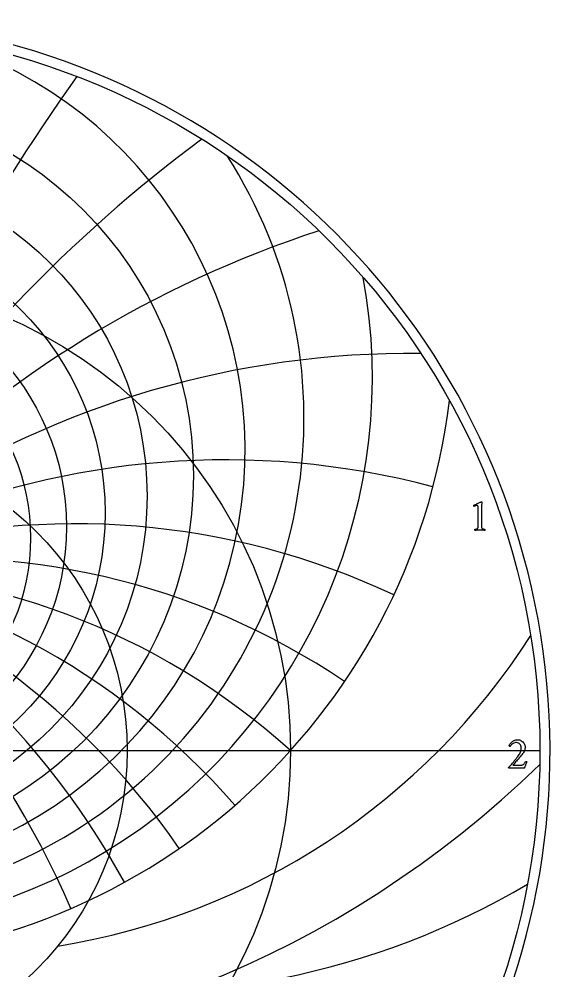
# Model space of a CAD drawing. Header units: millimetres. Extents: x -55 to 55, y -55 to 56.
# Drawn here: x 15 to 54.7, y -16.5 to 54.7 of the extents above; entities that cross this region are included whole.
import ezdxf

# ---------------------------------------------------------------- set-up
doc = ezdxf.new("R2010")
doc.units = ezdxf.units.MM
for name, color, linetype in [('CUT_OUTER', 1, 'Continuous'), ('ENGRAVE', 7, 'Continuous'), ('ENGRAVE_FINE', 8, 'Continuous'), ('TEXT', 5, 'Continuous')]:
    doc.layers.add(name, color=color, linetype=linetype)

msp = doc.modelspace()

# ---------------------------------------------------------------- linework, layer by layer
at = {"layer": 'CUT_OUTER'}
msp.add_arc((-0.0002, -0.0001), 54.7499, 132.890359, 87.801582, dxfattribs=at)
at = {"layer": 'ENGRAVE'}
msp.add_lwpolyline([(-54, 0), (54, 0)], dxfattribs=at)
for centre, radius in [((0, 0), 54), ((0, 20.5693), 28.0828), ((0, 19.0262), 24.6247), ((0, 17.7713), 21.4865), ((0, 0), 35.3478), ((0, 16.7477), 18.6002), ((0, 15.9137), 15.9137), ((0, 0), 23.1383)]:
    msp.add_circle(centre, radius, dxfattribs=at)
for centre, radius, start, end in [((0, 22.4797), 31.9512, 104.652903, 75.347097), ((0, 24.8695), 36.3547, 147.339419, 32.660581), ((0, 27.9026), 41.4714, 169.605342, 10.394658), ((0, 31.8273), 47.5652, 186.817711, 353.182289), ((0, -39.2577), 52.8265, 48, 132), ((0, -39.2577), 52.8265, 48, 132), ((9.755, 36.4062), 51.6724, 279.11316, 327.448718), ((23.3039, 40.3636), 58.4958, 261.916005, 300.584452)]:
    msp.add_arc(centre, radius, start, end, dxfattribs=at)
at = {"layer": 'ENGRAVE_FINE'}
for centre, radius, start, end in [((145.1396, -39.2577), 154.4544, 144.51357, 171.022308), ((145.1396, -39.2577), 154.4544, 144.51357, 171.022308), ((91.4982, -39.2577), 105.653, 126.451211, 166.393686), ((91.4982, -39.2577), 105.653, 126.451211, 166.393686), ((62.9562, -39.2577), 82.1834, 108.06014, 161.590472), ((62.9562, -39.2577), 82.1834, 108.06014, 161.590472), ((-44.3267, -39.2577), 68.9601, 23.457516, 90.642678), ((-44.3267, -39.2577), 68.9601, 23.457516, 90.642678), ((44.3267, -39.2577), 68.9601, 89.357322, 156.542484), ((44.3267, -39.2577), 68.9601, 89.357322, 156.542484), ((-30.4994, -39.2577), 60.9988, 28.831877, 104.724148), ((-30.4994, -39.2577), 60.9988, 28.831877, 104.724148), ((30.4994, -39.2577), 60.9988, 75.275852, 151.168123), ((30.4994, -39.2577), 60.9988, 75.275852, 151.168123), ((-19.2273, -39.2577), 56.2168, 34.629994, 115.099318), ((-19.2273, -39.2577), 56.2168, 34.629994, 115.099318), ((19.2273, -39.2577), 56.2168, 64.900682, 145.370006), ((19.2273, -39.2577), 56.2168, 64.900682, 145.370006), ((-9.3147, -39.2577), 53.6414, 40.970494, 124.098899), ((-9.3147, -39.2577), 53.6414, 40.970494, 124.098899), ((9.3147, -39.2577), 53.6414, 55.901101, 139.029506), ((9.3147, -39.2577), 53.6414, 55.901101, 139.029506), ((0, 54.4824), 77.4375, 225.796451, 314.203549)]:
    msp.add_arc(centre, radius, start, end, dxfattribs=at)
at = {"layer": 'TEXT'}
for points in [[(49.3769, 16.8642), (49.3769, 18.2097), (49.376, 18.2427), (49.3731, 18.2702), (49.3683, 18.2921), (49.3616, 18.3085), (49.3525, 18.3204), (49.3407, 18.329), (49.3261, 18.3341), (49.3088, 18.3358), (49.2875, 18.3342), (49.2611, 18.3294), (49.2296, 18.3214), (49.193, 18.3102), (49.1561, 18.298), (49.124, 18.2868), (49.0965, 18.2767), (49.0738, 18.2676), (49.0603, 18.2802), (49.0508, 18.294), (49.045, 18.3092), (49.0431, 18.3256), (49.0431, 18.3258), (49.0431, 18.3264), (49.0431, 18.3275), (49.0431, 18.329), (49.0435, 18.3351), (49.0448, 18.34), (49.0469, 18.3436), (49.0499, 18.346), (49.1177, 18.3768), (49.1849, 18.4077), (49.2514, 18.4389), (49.3173, 18.4703), (49.3801, 18.5005), (49.4374, 18.5278), (49.4891, 18.5524), (49.5353, 18.5742), (49.5735, 18.5921), (49.6013, 18.6049), (49.6187, 18.6125), (49.6256, 18.6151), (49.6324, 18.6151), (49.6403, 18.6138), (49.6469, 18.61), (49.6522, 18.6036), (49.6563, 18.5947), (49.6594, 18.5849), (49.6622, 18.5759), (49.6646, 18.5678), (49.6665, 18.5606), (49.6656, 18.5554), (49.6631, 18.5397), (49.6588, 18.5137), (49.6528, 18.4771), (49.6469, 18.431), (49.6426, 18.3762), (49.6401, 18.3127), (49.6392, 18.2404), (49.6392, 16.8642), (49.6393, 16.8274), (49.6396, 16.7918), (49.6402, 16.7575), (49.6409, 16.7245), (49.6425, 16.6936), (49.6456, 16.6658), (49.6502, 16.6408), (49.6563, 16.6189), (49.662, 16.6106), (49.6724, 16.6027), (49.6876, 16.5953), (49.7074, 16.5883), (49.7298, 16.582), (49.7529, 16.5768), (49.7767, 16.5726), (49.801, 16.5695), (49.8239, 16.5673), (49.8432, 16.5657), (49.8588, 16.5647), (49.8709, 16.5644), (49.8754, 16.5563), (49.879, 16.5457), (49.8814, 16.5325), (49.8828, 16.5167), (49.8827, 16.501), (49.8807, 16.4878), (49.8767, 16.4771), (49.8709, 16.469), (49.8208, 16.4723), (49.7729, 16.4754), (49.7272, 16.4783), (49.6835, 16.481), (49.6401, 16.4832), (49.5949, 16.4848), (49.5481, 16.4857), (49.4996, 16.4861), (49.4529, 16.4857), (49.4084, 16.4848), (49.3661, 16.4832), (49.3258, 16.481), (49.2852, 16.4783), (49.2415, 16.4754), (49.1949, 16.4723), (49.1453, 16.469), (49.1394, 16.4771), (49.1355, 16.4878), (49.1335, 16.501), (49.1334, 16.5167), (49.1347, 16.5325), (49.1372, 16.5457), (49.1407, 16.5563), (49.1453, 16.5644), (49.1573, 16.5647), (49.173, 16.5657), (49.1922, 16.5673), (49.2151, 16.5695), (49.2395, 16.5726), (49.2632, 16.5768), (49.2863, 16.582), (49.3088, 16.5883), (49.3284, 16.5953), (49.3429, 16.6027), (49.3522, 16.6106), (49.3565, 16.6189), (49.3627, 16.6408), (49.3676, 16.6658), (49.3712, 16.6936), (49.3735, 16.7245), (49.375, 16.7575), (49.3761, 16.7918), (49.3767, 16.8274), (49.3769, 16.8642)], [(53.019, -0.8204), (53.0018, -0.8627), (52.9841, -0.9077), (52.966, -0.9555), (52.9475, -1.0061), (52.9292, -1.0571), (52.9117, -1.1062), (52.8951, -1.1533), (52.8793, -1.1986), (52.8653, -1.2392), (52.8538, -1.2726), (52.8449, -1.2988), (52.8385, -1.3178), (51.6871, -1.3178), (51.6819, -1.3138), (51.6764, -1.3088), (51.6708, -1.3028), (51.6649, -1.2956), (51.6597, -1.2883), (51.656, -1.2816), (51.6538, -1.2755), (51.653, -1.2701), (51.7233, -1.1909), (51.7944, -1.11), (51.8663, -1.0274), (51.9392, -0.9431), (52.0115, -0.8581), (52.0822, -0.7736), (52.1512, -0.6895), (52.2185, -0.6058), (52.2826, -0.5241), (52.342, -0.4457), (52.3967, -0.3708), (52.4467, -0.2992), (52.4932, -0.2266), (52.5306, -0.1587), (52.5588, -0.0955), (52.5779, -0.037), (52.5905, 0.0199), (52.5996, 0.078), (52.605, 0.1374), (52.6068, 0.1981), (52.6003, 0.2798), (52.5809, 0.3548), (52.5484, 0.4229), (52.5029, 0.4842), (52.4475, 0.5349), (52.385, 0.5711), (52.3155, 0.5928), (52.2389, 0.6001), (52.1746, 0.5964), (52.1146, 0.5856), (52.0588, 0.5675), (52.0073, 0.5421), (51.9602, 0.5126), (51.9179, 0.4817), (51.8802, 0.4495), (51.8472, 0.4161), (51.8191, 0.3842), (51.7961, 0.3565), (51.7782, 0.3331), (51.7654, 0.3139), (51.7551, 0.3153), (51.7446, 0.3194), (51.7338, 0.3264), (51.7229, 0.3361), (51.7132, 0.3464), (51.7062, 0.3552), (51.7021, 0.3626), (51.7007, 0.3684), (51.7081, 0.3864), (51.7199, 0.4097), (51.7362, 0.4384), (51.7569, 0.4723), (51.7821, 0.5094), (51.8118, 0.5473), (51.846, 0.586), (51.8847, 0.6256), (51.9271, 0.6641), (51.9728, 0.6997), (52.0217, 0.7323), (52.0737, 0.7619), (52.129, 0.7865), (52.1874, 0.804), (52.249, 0.8146), (52.3139, 0.8181), (52.3921, 0.8131), (52.4667, 0.7981), (52.5377, 0.773), (52.6051, 0.738), (52.6673, 0.6951), (52.7226, 0.6465), (52.7712, 0.5921), (52.8129, 0.5319), (52.8464, 0.4678), (52.8704, 0.4016), (52.8848, 0.3333), (52.8896, 0.2628), (52.8864, 0.1923), (52.8768, 0.124), (52.8608, 0.0578), (52.8385, -0.0063), (52.8106, -0.0682), (52.778, -0.1281), (52.7407, -0.1858), (52.6988, -0.2413), (52.6393, -0.314), (52.5766, -0.3891), (52.5107, -0.4665), (52.4416, -0.5462), (52.3719, -0.6258), (52.3041, -0.7029), (52.2382, -0.7774), (52.1742, -0.8494), (52.1144, -0.9166), (52.0609, -0.9767), (52.0139, -1.0298), (51.9732, -1.0759), (52.6341, -1.0759), (52.6812, -1.072), (52.7239, -1.0602), (52.7621, -1.0405), (52.7959, -1.0129), (52.8269, -0.9772), (52.8568, -0.9333), (52.8856, -0.881), (52.9134, -0.8204), (52.9183, -0.8115), (52.9262, -0.8051), (52.937, -0.8013), (52.9509, -0.8), (52.9568, -0.8004), (52.9645, -0.8017), (52.9739, -0.8038), (52.9849, -0.8068), (52.996, -0.8102), (53.0054, -0.8136), (53.013, -0.817), (53.019, -0.8204)]]:
    msp.add_lwpolyline(points, close=True, dxfattribs=at)

doc.saveas('drawing.dxf')
